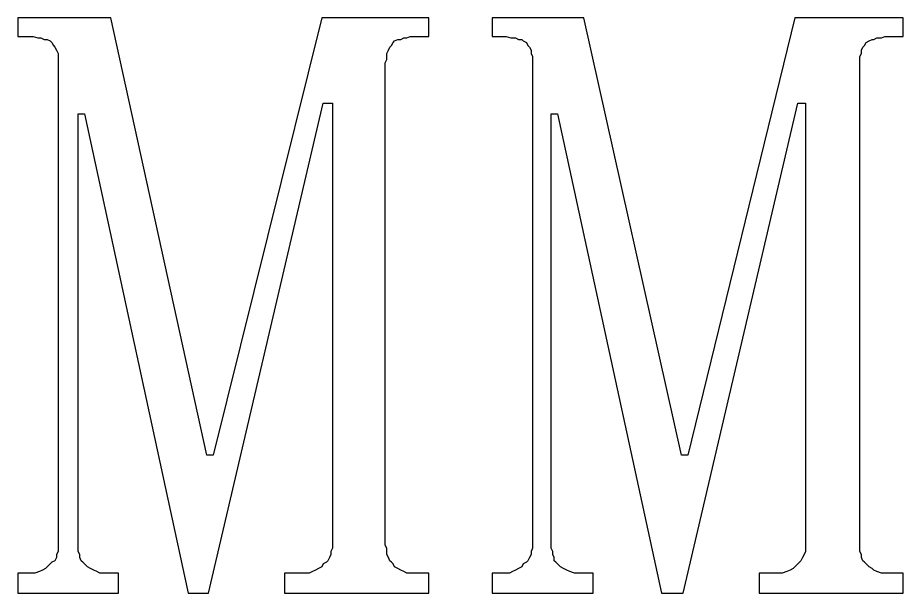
# Model space of a CAD drawing. Extents: x -210 to 210, y -160 to 160.
# Drawn here: x -128.95 to -123.24, y -132.92 to -129.21 of the extents above; entities that cross this region are included whole.
import ezdxf

# ---------------------------------------------------------------- set-up
doc = ezdxf.new("R2010")
doc.units = 0
doc.header["$MEASUREMENT"] = 0
doc.layers.get('0').update_dxf_attribs({"linetype": 'CONTINUOUS'})

msp = doc.modelspace()

# ---------------------------------------------------------------- linework, layer by layer
for points in [[(-126.57, -132.63), (-126.58, -132.61), (-126.58, -132.61), (-126.58, -129.5), (-126.58, -129.5), (-126.57, -129.48), (-126.57, -129.48), (-126.57, -129.46), (-126.57, -129.46), (-126.57, -129.44), (-126.57, -129.44), (-126.56, -129.42), (-126.56, -129.42), (-126.55, -129.4), (-126.55, -129.4), (-126.54, -129.39), (-126.54, -129.39), (-126.53, -129.37), (-126.53, -129.37), (-126.52, -129.36), (-126.52, -129.36), (-126.5, -129.35), (-126.5, -129.35), (-126.48, -129.35), (-126.48, -129.35), (-126.46, -129.34), (-126.46, -129.34), (-126.44, -129.34), (-126.44, -129.34), (-126.42, -129.33), (-126.42, -129.33), (-126.4, -129.33), (-126.4, -129.33), (-126.3, -129.33), (-126.3, -129.33), (-126.3, -129.21), (-126.3, -129.21), (-126.99, -129.21), (-126.99, -129.21), (-127.69, -132.03), (-127.69, -132.03), (-127.73, -132.03), (-127.73, -132.03), (-128.35, -129.21), (-128.35, -129.21), (-128.95, -129.21), (-128.95, -129.21), (-128.95, -129.33), (-128.95, -129.33), (-128.88, -129.33), (-128.88, -129.33), (-128.85, -129.33), (-128.85, -129.33), (-128.82, -129.34), (-128.82, -129.34), (-128.8, -129.34), (-128.8, -129.34), (-128.78, -129.35), (-128.78, -129.35), (-128.76, -129.35), (-128.76, -129.35), (-128.74, -129.36), (-128.74, -129.36), (-128.73, -129.37), (-128.73, -129.37), (-128.72, -129.39), (-128.72, -129.39), (-128.71, -129.4), (-128.71, -129.4), (-128.7, -129.42), (-128.7, -129.42), (-128.69, -129.44), (-128.69, -129.44), (-128.69, -129.46), (-128.69, -129.46), (-128.69, -129.48), (-128.69, -129.48), (-128.69, -129.5), (-128.69, -129.5), (-128.69, -132.61), (-128.69, -132.61), (-128.69, -132.63), (-128.69, -132.63), (-128.69, -132.65), (-128.69, -132.65), (-128.7, -132.67), (-128.7, -132.67), (-128.7, -132.69), (-128.7, -132.69), (-128.71, -132.71), (-128.71, -132.71), (-128.73, -132.72), (-128.73, -132.72), (-128.74, -132.73), (-128.74, -132.73), (-128.76, -132.75), (-128.76, -132.75), (-128.77, -132.76), (-128.77, -132.76), (-128.79, -132.77), (-128.79, -132.77), (-128.81, -132.78), (-128.81, -132.78), (-128.84, -132.79), (-128.84, -132.79), (-128.87, -132.79), (-128.87, -132.79), (-128.89, -132.79), (-128.89, -132.79), (-128.95, -132.79), (-128.95, -132.79), (-128.95, -132.92), (-128.95, -132.92), (-128.3, -132.92), (-128.3, -132.92), (-128.3, -132.79), (-128.3, -132.79), (-128.37, -132.79), (-128.37, -132.79), (-128.4, -132.79), (-128.4, -132.79), (-128.42, -132.79), (-128.42, -132.79), (-128.44, -132.78), (-128.44, -132.78), (-128.46, -132.77), (-128.46, -132.77), (-128.48, -132.76), (-128.48, -132.76), (-128.5, -132.75), (-128.5, -132.75), (-128.52, -132.73), (-128.52, -132.73), (-128.53, -132.72), (-128.53, -132.72), (-128.54, -132.71), (-128.54, -132.71), (-128.55, -132.69), (-128.55, -132.69), (-128.55, -132.67), (-128.55, -132.67), (-128.56, -132.65), (-128.56, -132.65), (-128.56, -132.63), (-128.56, -132.63), (-128.56, -132.61), (-128.56, -132.61), (-128.56, -129.83), (-128.56, -129.83), (-128.52, -129.83), (-128.52, -129.83), (-127.85, -132.92), (-127.85, -132.92), (-127.72, -132.92), (-127.72, -132.92), (-126.98, -129.76), (-126.98, -129.76), (-126.92, -129.76), (-126.92, -129.76), (-126.92, -132.61), (-126.92, -132.61), (-126.92, -132.63), (-126.92, -132.63), (-126.93, -132.65), (-126.93, -132.65), (-126.93, -132.67), (-126.93, -132.67), (-126.94, -132.69), (-126.94, -132.69), (-126.95, -132.71), (-126.95, -132.71), (-126.96, -132.72), (-126.96, -132.72), (-126.98, -132.73), (-126.98, -132.73), (-126.99, -132.75), (-126.99, -132.75), (-127.01, -132.76), (-127.01, -132.76), (-127.03, -132.77), (-127.03, -132.77), (-127.05, -132.78), (-127.05, -132.78), (-127.07, -132.79), (-127.07, -132.79), (-127.1, -132.79), (-127.1, -132.79), (-127.13, -132.79), (-127.13, -132.79), (-127.23, -132.79), (-127.23, -132.79), (-127.23, -132.92), (-127.23, -132.92), (-126.3, -132.92), (-126.3, -132.92), (-126.3, -132.79), (-126.3, -132.79), (-126.4, -132.79), (-126.4, -132.79), (-126.42, -132.79), (-126.42, -132.79), (-126.44, -132.79), (-126.44, -132.79), (-126.46, -132.78), (-126.46, -132.78), (-126.48, -132.77), (-126.48, -132.77), (-126.5, -132.76), (-126.5, -132.76), (-126.52, -132.75), (-126.52, -132.75), (-126.53, -132.73), (-126.53, -132.73), (-126.54, -132.72), (-126.54, -132.72), (-126.55, -132.71), (-126.55, -132.71), (-126.56, -132.69), (-126.56, -132.69), (-126.57, -132.67), (-126.57, -132.67), (-126.57, -132.65), (-126.57, -132.65), (-126.57, -132.63)], [(-123.52, -132.63), (-123.52, -132.61), (-123.52, -132.61), (-123.52, -129.5), (-123.52, -129.5), (-123.52, -129.48), (-123.52, -129.48), (-123.52, -129.46), (-123.52, -129.46), (-123.51, -129.44), (-123.51, -129.44), (-123.51, -129.42), (-123.51, -129.42), (-123.5, -129.4), (-123.5, -129.4), (-123.49, -129.39), (-123.49, -129.39), (-123.48, -129.37), (-123.48, -129.37), (-123.46, -129.36), (-123.46, -129.36), (-123.44, -129.35), (-123.44, -129.35), (-123.43, -129.35), (-123.43, -129.35), (-123.41, -129.34), (-123.41, -129.34), (-123.38, -129.34), (-123.38, -129.34), (-123.36, -129.33), (-123.36, -129.33), (-123.34, -129.33), (-123.34, -129.33), (-123.24, -129.33), (-123.24, -129.33), (-123.24, -129.21), (-123.24, -129.21), (-123.94, -129.21), (-123.94, -129.21), (-124.63, -132.03), (-124.63, -132.03), (-124.67, -132.03), (-124.67, -132.03), (-125.3, -129.21), (-125.3, -129.21), (-125.89, -129.21), (-125.89, -129.21), (-125.89, -129.33), (-125.89, -129.33), (-125.83, -129.33), (-125.83, -129.33), (-125.8, -129.33), (-125.8, -129.33), (-125.77, -129.34), (-125.77, -129.34), (-125.74, -129.34), (-125.74, -129.34), (-125.72, -129.35), (-125.72, -129.35), (-125.7, -129.35), (-125.7, -129.35), (-125.69, -129.36), (-125.69, -129.36), (-125.67, -129.37), (-125.67, -129.37), (-125.66, -129.39), (-125.66, -129.39), (-125.65, -129.4), (-125.65, -129.4), (-125.64, -129.42), (-125.64, -129.42), (-125.64, -129.44), (-125.64, -129.44), (-125.63, -129.46), (-125.63, -129.46), (-125.63, -129.48), (-125.63, -129.48), (-125.63, -129.5), (-125.63, -129.5), (-125.63, -132.61), (-125.63, -132.61), (-125.63, -132.63), (-125.63, -132.63), (-125.64, -132.65), (-125.64, -132.65), (-125.64, -132.67), (-125.64, -132.67), (-125.65, -132.69), (-125.65, -132.69), (-125.66, -132.71), (-125.66, -132.71), (-125.67, -132.72), (-125.67, -132.72), (-125.69, -132.73), (-125.69, -132.73), (-125.7, -132.75), (-125.7, -132.75), (-125.72, -132.76), (-125.72, -132.76), (-125.74, -132.77), (-125.74, -132.77), (-125.76, -132.78), (-125.76, -132.78), (-125.78, -132.79), (-125.78, -132.79), (-125.81, -132.79), (-125.81, -132.79), (-125.84, -132.79), (-125.84, -132.79), (-125.89, -132.79), (-125.89, -132.79), (-125.89, -132.92), (-125.89, -132.92), (-125.24, -132.92), (-125.24, -132.92), (-125.24, -132.79), (-125.24, -132.79), (-125.31, -132.79), (-125.31, -132.79), (-125.34, -132.79), (-125.34, -132.79), (-125.36, -132.79), (-125.36, -132.79), (-125.39, -132.78), (-125.39, -132.78), (-125.41, -132.77), (-125.41, -132.77), (-125.43, -132.76), (-125.43, -132.76), (-125.45, -132.75), (-125.45, -132.75), (-125.47, -132.73), (-125.47, -132.73), (-125.48, -132.72), (-125.48, -132.72), (-125.49, -132.71), (-125.49, -132.71), (-125.49, -132.69), (-125.49, -132.69), (-125.5, -132.67), (-125.5, -132.67), (-125.5, -132.65), (-125.5, -132.65), (-125.51, -132.63), (-125.51, -132.63), (-125.51, -132.61), (-125.51, -132.61), (-125.51, -129.83), (-125.51, -129.83), (-125.47, -129.83), (-125.47, -129.83), (-124.8, -132.92), (-124.8, -132.92), (-124.66, -132.92), (-124.66, -132.92), (-123.92, -129.76), (-123.92, -129.76), (-123.87, -129.76), (-123.87, -129.76), (-123.87, -132.61), (-123.87, -132.61), (-123.87, -132.63), (-123.87, -132.63), (-123.87, -132.65), (-123.87, -132.65), (-123.88, -132.67), (-123.88, -132.67), (-123.89, -132.69), (-123.89, -132.69), (-123.9, -132.71), (-123.9, -132.71), (-123.91, -132.72), (-123.91, -132.72), (-123.92, -132.73), (-123.92, -132.73), (-123.94, -132.75), (-123.94, -132.75), (-123.95, -132.76), (-123.95, -132.76), (-123.97, -132.77), (-123.97, -132.77), (-123.99, -132.78), (-123.99, -132.78), (-124.02, -132.79), (-124.02, -132.79), (-124.05, -132.79), (-124.05, -132.79), (-124.08, -132.79), (-124.08, -132.79), (-124.17, -132.79), (-124.17, -132.79), (-124.17, -132.92), (-124.17, -132.92), (-123.24, -132.92), (-123.24, -132.92), (-123.24, -132.79), (-123.24, -132.79), (-123.34, -132.79), (-123.34, -132.79), (-123.36, -132.79), (-123.36, -132.79), (-123.38, -132.79), (-123.38, -132.79), (-123.41, -132.78), (-123.41, -132.78), (-123.43, -132.77), (-123.43, -132.77), (-123.44, -132.76), (-123.44, -132.76), (-123.46, -132.75), (-123.46, -132.75), (-123.48, -132.73), (-123.48, -132.73), (-123.49, -132.72), (-123.49, -132.72), (-123.5, -132.71), (-123.5, -132.71), (-123.51, -132.69), (-123.51, -132.69), (-123.51, -132.67), (-123.51, -132.67), (-123.52, -132.65), (-123.52, -132.65), (-123.52, -132.63)]]:
    msp.add_lwpolyline(points)

doc.saveas('drawing.dxf')
